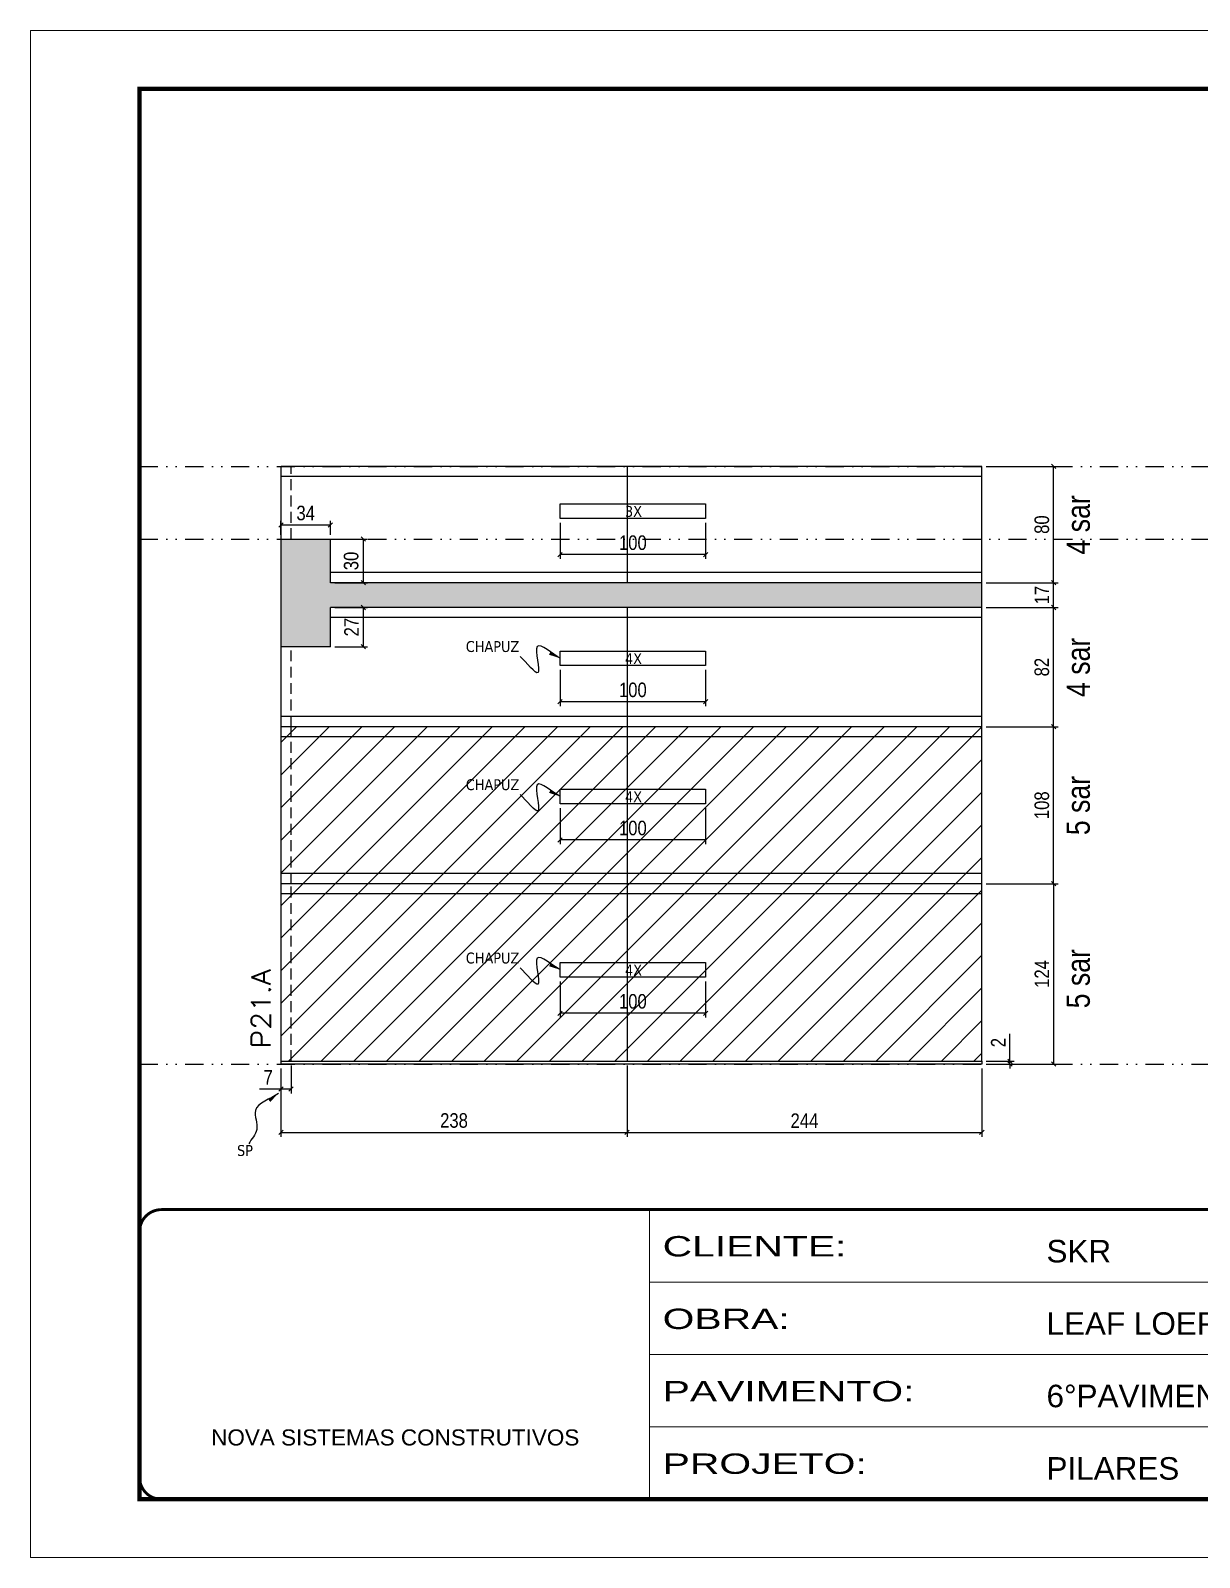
# Model space of a CAD drawing. Extents: x 14400 to 27878, y -21631 to 6985.
# Drawn here: x 17583 to 18387, y -4402 to -3352 of the extents above; entities that cross this region are included whole.
import ezdxf

# ---------------------------------------------------------------- set-up
doc = ezdxf.new("R2010")
doc.units = 0
for name, pattern in [('CONTINUO', [0]), ('DASHED', [0.75, 0.5, -0.25]), ('DIVIDE2', [0.625, 0.25, -0.125, 0, -0.125, 0, -0.125]), ('HIDDEN', [0.375, 0.25, -0.125])]:
    doc.linetypes.add(name, pattern=pattern)
for name, color, linetype in [('COTA', 241, 'Continuous'), ('NOMENCLATURA', 7, 'Continuous'), ('Nível', 160, 'Continuous'), ('Painéis', 200, 'Continuous'), ('SARR_2.2x10', 60, 'Continuous'), ('SARR_2.2x7', 40, 'Continuous'), ('Sarrafo de Pressão', 42, 'HIDDEN'), ('texto', 7, 'Continuous')]:
    doc.layers.add(name, color=color, linetype=linetype)
for name, color, linetype, lineweight in [('Folhas', 255, 'Continuous', 9), ('Hachura', 251, 'Continuous', 9), ('SARRAFO DE PRESSAO', 251, 'DASHED', 9), ('Texto Seção', 7, 'Continuous', 15)]:
    doc.layers.add(name, color=color, linetype=linetype, lineweight=lineweight)
doc.styles.add('ARIAL', font='arial.ttf')
doc.styles.add('ARIAL_NARROW', font='ARIALN.TTF', dxfattribs={"height": 0.2})
doc.styles.add('COTA TECNICA', font='techl___.ttf', dxfattribs={"height": 10})
doc.styles.add('COTA TECNICA-50', font='techl___.ttf', dxfattribs={"height": 10})
doc.styles.add('REGUA-120', font='ROMANS.shx', dxfattribs={"height": 15})
doc.styles.get("Standard").update_dxf_attribs({"font": 'arial.ttf'})
doc.styles.add('Tecnologia', font='')
doc.styles.get('Tecnologia').set_extended_font_data('Forgotten Futurist')
doc.dimstyles.new('COTA PAINEL-50', dxfattribs={"dimtxt": 10, "dimasz": 3, "dimexe": 3, "dimexo": 3, "dimgap": 3, "dimtad": 1, "dimdec": 1, "dimzin": 12, "dimdsep": 46, "dimtxsty": 'COTA TECNICA-50', "dimblk1": 'OBLIQUE', "dimblk2": 'OBLIQUE', "dimsah": 1, "dimcen": 0.9, "dimclrd": 4, "dimclre": 4, "dimclrt": 240, "dimadec": 1, "dimazin": 3, "dimtfac": 1, "dimtdec": 1, "dimtmove": 0, "dimatfit": 3, "dimfxl": 1, "dimtolj": 1, "dimtzin": 12, "dimarcsym": 0})
doc.dimstyles.new('PAINEL', dxfattribs={"dimtxt": 10, "dimasz": 3, "dimexe": 3, "dimexo": 3, "dimgap": 3, "dimtad": 1, "dimdec": 1, "dimzin": 12, "dimdsep": 46, "dimtxsty": 'COTA TECNICA', "dimblk1": 'OBLIQUE', "dimblk2": 'OBLIQUE', "dimsah": 1, "dimcen": 0.9, "dimclrd": 4, "dimclre": 4, "dimclrt": 240, "dimadec": 1, "dimazin": 3, "dimtfac": 1, "dimtdec": 1, "dimtmove": 0, "dimatfit": 3, "dimfxl": 1, "dimtolj": 1, "dimtzin": 12, "dimarcsym": 0})
doc.dimstyles.get("Standard").update_dxf_attribs({"dimtxt": 0.18, "dimasz": 0.18, "dimexe": 0.18, "dimexo": 0.0625, "dimgap": 0.09, "dimtad": 0, "dimtih": 1, "dimtoh": 1, "dimdec": 4, "dimzin": 0, "dimdsep": 46, "dimtxsty": 'Standard', "dimcen": 0.09, "dimadec": 0, "dimazin": 0, "dimtfac": 1, "dimtdec": 4, "dimtofl": 0, "dimtmove": 0, "dimatfit": 3, "dimfxl": 1, "dimtolj": 1, "dimtzin": 0, "dimarcsym": 0})

# ---------------------------------------------------------------- blocks, each defined once
blk = doc.blocks.new('9999999999')
at = {"color": 30, "linetype": 'CONTINUO'}
for p, q in [((98564.6, 34230.2), (98564.6, 34429.4)), ((98564.6, 34379.6), (99584, 34379.6)), ((98564.6, 34329.8), (99488, 34329.8)), ((98564.6, 34280), (99488, 34280))]:
    blk.add_line(p, q, dxfattribs=at)
at = {"color": 30, "linetype": 'CONTINUO', "const_width": 2}
blk.add_lwpolyline([(99584, 34230.2), (99584, 34414.4, 0.414214), (99569, 34429.4), (98229, 34429.4, 0.414214), (98214, 34414.4), (98214, 34245.2, 0.414214), (98229, 34230.2), (99584, 34230.2)], format="xyb", dxfattribs=at)
at = {"layer": 'Folhas'}
blk.add_lwpolyline([(98139, 34190.2), (99624, 34190.2), (99624, 35240.2), (98139, 35240.2)], close=True, dxfattribs=at)
at = {"layer": 'Folhas', "color": 30, "const_width": 3}
blk.add_lwpolyline([(98214, 34230.2), (99584, 34230.2), (99584, 35200.2), (98214, 35200.2)], close=True, dxfattribs=at)
at = {"color": 7, "linetype": 'Continuous', "ltscale": 5, "style": 'ARIAL'}
for s, height, p in [('SKR', 15.48, (98837.7, 34393.1)), ('LEAF LOEFGREN', 15.483, (98837.7, 34343.3)), ('6°PAVIMENTO', 15.483, (98837.7, 34293.5)), ('NOVA SISTEMAS CONSTRUTIVOS', 11.059, (98263.2, 34267.2)), ('PILARES', 15.48, (98837.7, 34243.7))]:
    blk.add_text(s, height=height, dxfattribs=at).set_placement(p)
at = {"layer": 'Folhas', "color": 7, "style": 'Tecnologia', "width": 1.5}
for s, p in [('CLIENTE:', (98573.7, 34397.2)), ('OBRA:', (98573.7, 34347.3)), ('PAVIMENTO:', (98573.7, 34297.5)), ('PROJETO:', (98573.7, 34247.7))]:
    blk.add_text(s, height=14, dxfattribs=at).set_placement(p)
blk = doc.blocks.new('_Oblique')
at = {"color": 0, "linetype": 'ByBlock', "lineweight": -2}
blk.add_line((-0.5, -0.5), (0.5, 0.5), dxfattribs=at)
blk = doc.blocks.new('*D3571')
at = {"layer": 'COTA', "color": 4, "lineweight": -2, "transparency": 16777216}
for p, q in [((17755.7, -4066.2), (17755.7, -4083.4)), ((17762.7, -4064.2), (17762.7, -4083.4)), ((17755.7, -4080.4), (17741, -4080.4)), ((17762.7, -4080.4), (17755.7, -4080.4))]:
    blk.add_line(p, q, dxfattribs=at)
at = {"layer": 'Defpoints', "color": 0, "transparency": 16777216}
for p in [(17755.7, -4063.2), (17762.7, -4061.2), (17755.7, -4080.4)]:
    blk.add_point(p, dxfattribs=at)
at = {"layer": 'COTA', "color": 4, "lineweight": -2, "transparency": 16777216, "xscale": 3, "yscale": 3, "zscale": 3, "rotation": 180}
blk.add_blockref('_Oblique', (17755.7, -4080.4), dxfattribs=at)
at = {"layer": 'COTA', "color": 4, "lineweight": -2, "transparency": 16777216, "xscale": 3, "yscale": 3, "zscale": 3}
blk.add_blockref('_Oblique', (17762.7, -4080.4), dxfattribs=at)
at = {"layer": 'COTA', "color": 240, "transparency": 16777216, "insert": (17746.9, -4072.3), "char_height": 10, "attachment_point": 5, "style": 'COTA TECNICA-50'}
blk.add_mtext('\\A1;7', dxfattribs=at)
blk = doc.blocks.new('*D3572')
at = {"layer": 'COTA', "color": 4, "lineweight": -2, "transparency": 16777216}
for p, q in [((18257, -4061.2), (18257, -4042.4)), ((18240.7, -4061.2), (18260, -4061.2)), ((18240.7, -4063.2), (18260, -4063.2)), ((18257, -4063.2), (18257, -4061.2)), ((18257, -4063.2), (18257, -4066.2))]:
    blk.add_line(p, q, dxfattribs=at)
at = {"layer": 'Defpoints', "color": 0, "transparency": 16777216}
for p in [(18237.7, -4061.2), (18237.7, -4063.2), (18257, -4063.2)]:
    blk.add_point(p, dxfattribs=at)
at = {"layer": 'COTA', "color": 4, "lineweight": -2, "transparency": 16777216, "xscale": 3, "yscale": 3, "zscale": 3}
for p, rotation in [((18257, -4061.2), 270), ((18257, -4063.2), 90)]:
    blk.add_blockref('_Oblique', p, dxfattribs=dict(at, rotation=rotation))
at = {"layer": 'COTA', "color": 240, "transparency": 16777216, "insert": (18249, -4048.4), "char_height": 10, "attachment_point": 5, "rotation": 90, "style": 'COTA TECNICA-50'}
blk.add_mtext('\\A1;2', dxfattribs=at)
blk = doc.blocks.new('*D3573')
at = {"layer": 'COTA', "color": 4, "linetype": 'ByBlock', "lineweight": -2, "transparency": 16777216}
for p, q in [((17947.7, -4006.3), (17947.7, -4031.2)), ((18047.7, -4006.3), (18047.7, -4031.2)), ((18047.7, -4028.2), (17947.7, -4028.2))]:
    blk.add_line(p, q, dxfattribs=at)
at = {"layer": 'Defpoints', "color": 0, "linetype": 'ByBlock', "transparency": 16777216}
for p in [(17947.7, -4003.3), (18047.7, -4003.3), (17947.7, -4028.2)]:
    blk.add_point(p, dxfattribs=at)
at = {"layer": 'COTA', "color": 4, "linetype": 'ByBlock', "lineweight": -2, "transparency": 16777216, "xscale": 3, "yscale": 3, "zscale": 3, "rotation": 180}
blk.add_blockref('_Oblique', (17947.7, -4028.2), dxfattribs=at)
at = {"layer": 'COTA', "color": 4, "linetype": 'ByBlock', "lineweight": -2, "transparency": 16777216, "xscale": 3, "yscale": 3, "zscale": 3}
blk.add_blockref('_Oblique', (18047.7, -4028.2), dxfattribs=at)
at = {"layer": 'COTA', "color": 240, "linetype": 'ByBlock', "transparency": 16777216, "insert": (17997.7, -4020.1), "char_height": 10, "attachment_point": 5, "style": 'COTA TECNICA'}
blk.add_mtext('\\A1;100', dxfattribs=at)
blk = doc.blocks.new('*D3574')
at = {"layer": 'COTA', "color": 4, "lineweight": -2, "transparency": 16777216}
for p, q in [((17755.7, -4066.2), (17755.7, -4113.2)), ((17993.7, -4064.2), (17993.7, -4113.2)), ((17755.7, -4110.2), (17993.7, -4110.2))]:
    blk.add_line(p, q, dxfattribs=at)
at = {"layer": 'Defpoints', "color": 0, "transparency": 16777216}
for p in [(17755.7, -4063.2), (17993.7, -4061.2), (17993.7, -4110.2)]:
    blk.add_point(p, dxfattribs=at)
at = {"layer": 'COTA', "color": 4, "lineweight": -2, "transparency": 16777216, "xscale": 3, "yscale": 3, "zscale": 3, "rotation": 180}
blk.add_blockref('_Oblique', (17755.7, -4110.2), dxfattribs=at)
at = {"layer": 'COTA', "color": 4, "lineweight": -2, "transparency": 16777216, "xscale": 3, "yscale": 3, "zscale": 3}
blk.add_blockref('_Oblique', (17993.7, -4110.2), dxfattribs=at)
at = {"layer": 'COTA', "color": 240, "transparency": 16777216, "insert": (17874.7, -4102), "char_height": 10, "attachment_point": 5, "style": 'COTA TECNICA'}
blk.add_mtext('\\A1;238', dxfattribs=at)
blk = doc.blocks.new('*D3575')
at = {"layer": 'COTA', "color": 4, "lineweight": -2, "transparency": 16777216}
for p, q in [((17993.7, -4064.2), (17993.7, -4113.2)), ((18237.7, -4066.2), (18237.7, -4113.2)), ((17993.7, -4110.2), (18237.7, -4110.2))]:
    blk.add_line(p, q, dxfattribs=at)
at = {"layer": 'Defpoints', "color": 0, "transparency": 16777216}
for p in [(17993.7, -4061.2), (18237.7, -4063.2), (18237.7, -4110.2)]:
    blk.add_point(p, dxfattribs=at)
at = {"layer": 'COTA', "color": 4, "lineweight": -2, "transparency": 16777216, "xscale": 3, "yscale": 3, "zscale": 3, "rotation": 180}
blk.add_blockref('_Oblique', (17993.7, -4110.2), dxfattribs=at)
at = {"layer": 'COTA', "color": 4, "lineweight": -2, "transparency": 16777216, "xscale": 3, "yscale": 3, "zscale": 3}
blk.add_blockref('_Oblique', (18237.7, -4110.2), dxfattribs=at)
at = {"layer": 'COTA', "color": 240, "transparency": 16777216, "insert": (18115.7, -4102.1), "char_height": 10, "attachment_point": 5, "style": 'COTA TECNICA'}
blk.add_mtext('\\A1;244', dxfattribs=at)
blk = doc.blocks.new('*D3579')
at = {"layer": 'COTA', "color": 4, "lineweight": -2, "transparency": 16777216}
for p, q in [((18240.7, -3939.2), (18290.1, -3939.2)), ((18287.1, -3939.2), (18287.1, -4063.2)), ((18240.7, -4063.2), (18290.1, -4063.2))]:
    blk.add_line(p, q, dxfattribs=at)
at = {"layer": 'Defpoints', "color": 0, "transparency": 16777216}
for p in [(18237.7, -3939.2), (18237.7, -4063.2), (18287.1, -4063.2)]:
    blk.add_point(p, dxfattribs=at)
at = {"layer": 'COTA', "color": 4, "lineweight": -2, "transparency": 16777216, "xscale": 3, "yscale": 3, "zscale": 3}
for p, rotation in [((18287.1, -3939.2), 90), ((18287.1, -4063.2), 270)]:
    blk.add_blockref('_Oblique', p, dxfattribs=dict(at, rotation=rotation))
at = {"layer": 'COTA', "color": 240, "transparency": 16777216, "insert": (18279, -4001.2), "char_height": 10, "attachment_point": 5, "rotation": 90, "style": 'COTA TECNICA'}
blk.add_mtext('\\A1;124', dxfattribs=at)
blk = doc.blocks.new('*D3582')
at = {"layer": 'COTA', "color": 4, "lineweight": -2, "transparency": 16777216}
for p, q in [((18240.7, -3831.2), (18290.1, -3831.2)), ((18287.1, -3939.2), (18287.1, -3831.2)), ((18240.7, -3939.2), (18290.1, -3939.2))]:
    blk.add_line(p, q, dxfattribs=at)
at = {"layer": 'Defpoints', "color": 0, "transparency": 16777216}
for p in [(18237.7, -3831.2), (18287.1, -3831.2), (18237.7, -3939.2)]:
    blk.add_point(p, dxfattribs=at)
at = {"layer": 'COTA', "color": 4, "lineweight": -2, "transparency": 16777216, "xscale": 3, "yscale": 3, "zscale": 3}
for p, rotation in [((18287.1, -3831.2), 90), ((18287.1, -3939.2), 270)]:
    blk.add_blockref('_Oblique', p, dxfattribs=dict(at, rotation=rotation))
at = {"layer": 'COTA', "color": 240, "transparency": 16777216, "insert": (18279, -3885.2), "char_height": 10, "attachment_point": 5, "rotation": 90, "style": 'COTA TECNICA'}
blk.add_mtext('\\A1;108', dxfattribs=at)
blk = doc.blocks.new('*D3590')
at = {"layer": 'COTA', "color": 4, "lineweight": -2, "transparency": 16777216}
for p, q in [((18240.7, -3749.2), (18290.1, -3749.2)), ((18287.1, -3831.2), (18287.1, -3749.2)), ((18240.7, -3831.2), (18290.1, -3831.2))]:
    blk.add_line(p, q, dxfattribs=at)
at = {"layer": 'Defpoints', "color": 0, "transparency": 16777216}
for p in [(18237.7, -3749.2), (18287.1, -3749.2), (18237.7, -3831.2)]:
    blk.add_point(p, dxfattribs=at)
at = {"layer": 'COTA', "color": 4, "lineweight": -2, "transparency": 16777216, "xscale": 3, "yscale": 3, "zscale": 3}
for p, rotation in [((18287.1, -3749.2), 90), ((18287.1, -3831.2), 270)]:
    blk.add_blockref('_Oblique', p, dxfattribs=dict(at, rotation=rotation))
at = {"layer": 'COTA', "color": 240, "transparency": 16777216, "insert": (18279, -3790.2), "char_height": 10, "attachment_point": 5, "rotation": 90, "style": 'COTA TECNICA'}
blk.add_mtext('\\A1;82', dxfattribs=at)
blk = doc.blocks.new('*D3591')
at = {"layer": 'COTA', "color": 4, "lineweight": -2, "transparency": 16777216}
for p, q in [((18240.7, -3732.2), (18290.1, -3732.2)), ((18287.1, -3749.2), (18287.1, -3732.2)), ((18240.7, -3749.2), (18290.1, -3749.2))]:
    blk.add_line(p, q, dxfattribs=at)
at = {"layer": 'Defpoints', "color": 0, "transparency": 16777216}
for p in [(18237.7, -3732.2), (18287.1, -3732.2), (18237.7, -3749.2)]:
    blk.add_point(p, dxfattribs=at)
at = {"layer": 'COTA', "color": 4, "lineweight": -2, "transparency": 16777216, "xscale": 3, "yscale": 3, "zscale": 3}
for p, rotation in [((18287.1, -3732.2), 90), ((18287.1, -3749.2), 270)]:
    blk.add_blockref('_Oblique', p, dxfattribs=dict(at, rotation=rotation))
at = {"layer": 'COTA', "color": 240, "transparency": 16777216, "insert": (18279, -3740.7), "char_height": 10, "attachment_point": 5, "rotation": 90, "style": 'COTA TECNICA'}
blk.add_mtext('\\A1;17', dxfattribs=at)
blk = doc.blocks.new('*D3592')
at = {"layer": 'COTA', "color": 4, "lineweight": -2, "transparency": 16777216}
for p, q in [((18240.7, -3652.2), (18290.1, -3652.2)), ((18287.1, -3732.2), (18287.1, -3652.2)), ((18240.7, -3732.2), (18290.1, -3732.2))]:
    blk.add_line(p, q, dxfattribs=at)
at = {"layer": 'Defpoints', "color": 0, "transparency": 16777216}
for p in [(18237.7, -3652.2), (18287.1, -3652.2), (18237.7, -3732.2)]:
    blk.add_point(p, dxfattribs=at)
at = {"layer": 'COTA', "color": 4, "lineweight": -2, "transparency": 16777216, "xscale": 3, "yscale": 3, "zscale": 3}
for p, rotation in [((18287.1, -3652.2), 90), ((18287.1, -3732.2), 270)]:
    blk.add_blockref('_Oblique', p, dxfattribs=dict(at, rotation=rotation))
at = {"layer": 'COTA', "color": 240, "transparency": 16777216, "insert": (18279, -3692.2), "char_height": 10, "attachment_point": 5, "rotation": 90, "style": 'COTA TECNICA'}
blk.add_mtext('\\A1;80', dxfattribs=at)
blk = doc.blocks.new('*D3593')
at = {"layer": 'COTA', "color": 4, "linetype": 'ByBlock', "lineweight": -2, "transparency": 16777216}
for p, q in [((17947.7, -3887.1), (17947.7, -3912)), ((18047.7, -3887.1), (18047.7, -3912)), ((18047.7, -3909), (17947.7, -3909))]:
    blk.add_line(p, q, dxfattribs=at)
at = {"layer": 'Defpoints', "color": 0, "linetype": 'ByBlock', "transparency": 16777216}
for p in [(17947.7, -3884.1), (18047.7, -3884.1), (17947.7, -3909)]:
    blk.add_point(p, dxfattribs=at)
at = {"layer": 'COTA', "color": 4, "linetype": 'ByBlock', "lineweight": -2, "transparency": 16777216, "xscale": 3, "yscale": 3, "zscale": 3, "rotation": 180}
blk.add_blockref('_Oblique', (17947.7, -3909), dxfattribs=at)
at = {"layer": 'COTA', "color": 4, "linetype": 'ByBlock', "lineweight": -2, "transparency": 16777216, "xscale": 3, "yscale": 3, "zscale": 3}
blk.add_blockref('_Oblique', (18047.7, -3909), dxfattribs=at)
at = {"layer": 'COTA', "color": 240, "linetype": 'ByBlock', "transparency": 16777216, "insert": (17997.7, -3900.9), "char_height": 10, "attachment_point": 5, "style": 'COTA TECNICA'}
blk.add_mtext('\\A1;100', dxfattribs=at)
blk = doc.blocks.new('*D3594')
at = {"layer": 'COTA', "color": 4, "linetype": 'ByBlock', "lineweight": -2, "transparency": 16777216}
for p, q in [((17947.7, -3792.1), (17947.7, -3817)), ((18047.7, -3792.1), (18047.7, -3817)), ((18047.7, -3814), (17947.7, -3814))]:
    blk.add_line(p, q, dxfattribs=at)
at = {"layer": 'Defpoints', "color": 0, "linetype": 'ByBlock', "transparency": 16777216}
for p in [(17947.7, -3789.1), (18047.7, -3789.1), (17947.7, -3814)]:
    blk.add_point(p, dxfattribs=at)
at = {"layer": 'COTA', "color": 4, "linetype": 'ByBlock', "lineweight": -2, "transparency": 16777216, "xscale": 3, "yscale": 3, "zscale": 3, "rotation": 180}
blk.add_blockref('_Oblique', (17947.7, -3814), dxfattribs=at)
at = {"layer": 'COTA', "color": 4, "linetype": 'ByBlock', "lineweight": -2, "transparency": 16777216, "xscale": 3, "yscale": 3, "zscale": 3}
blk.add_blockref('_Oblique', (18047.7, -3814), dxfattribs=at)
at = {"layer": 'COTA', "color": 240, "linetype": 'ByBlock', "transparency": 16777216, "insert": (17997.7, -3805.9), "char_height": 10, "attachment_point": 5, "style": 'COTA TECNICA'}
blk.add_mtext('\\A1;100', dxfattribs=at)
blk = doc.blocks.new('*D3600')
at = {"layer": 'COTA', "color": 4, "linetype": 'ByBlock', "lineweight": -2, "transparency": 16777216}
for p, q in [((17947.7, -3690.9), (17947.7, -3715.8)), ((18047.7, -3690.9), (18047.7, -3715.8)), ((18047.7, -3712.8), (17947.7, -3712.8))]:
    blk.add_line(p, q, dxfattribs=at)
at = {"layer": 'Defpoints', "color": 0, "linetype": 'ByBlock', "transparency": 16777216}
for p in [(17947.7, -3687.9), (18047.7, -3687.9), (17947.7, -3712.8)]:
    blk.add_point(p, dxfattribs=at)
at = {"layer": 'COTA', "color": 4, "linetype": 'ByBlock', "lineweight": -2, "transparency": 16777216, "xscale": 3, "yscale": 3, "zscale": 3, "rotation": 180}
blk.add_blockref('_Oblique', (17947.7, -3712.8), dxfattribs=at)
at = {"layer": 'COTA', "color": 4, "linetype": 'ByBlock', "lineweight": -2, "transparency": 16777216, "xscale": 3, "yscale": 3, "zscale": 3}
blk.add_blockref('_Oblique', (18047.7, -3712.8), dxfattribs=at)
at = {"layer": 'COTA', "color": 240, "linetype": 'ByBlock', "transparency": 16777216, "insert": (17997.7, -3704.7), "char_height": 10, "attachment_point": 5, "style": 'COTA TECNICA'}
blk.add_mtext('\\A1;100', dxfattribs=at)
blk = doc.blocks.new('*D3601')
at = {"layer": 'COTA', "color": 4, "lineweight": -2, "transparency": 16777216}
for p, q in [((17755.7, -3699.2), (17755.7, -3689.5)), ((17789.7, -3692.5), (17755.7, -3692.5)), ((17789.7, -3699.2), (17789.7, -3689.5))]:
    blk.add_line(p, q, dxfattribs=at)
at = {"layer": 'Defpoints', "color": 0, "transparency": 16777216}
for p in [(17755.7, -3692.5), (17755.7, -3702.2), (17789.7, -3702.2)]:
    blk.add_point(p, dxfattribs=at)
at = {"layer": 'COTA', "color": 4, "lineweight": -2, "transparency": 16777216, "xscale": 3, "yscale": 3, "zscale": 3, "rotation": 180}
blk.add_blockref('_Oblique', (17755.7, -3692.5), dxfattribs=at)
at = {"layer": 'COTA', "color": 4, "lineweight": -2, "transparency": 16777216, "xscale": 3, "yscale": 3, "zscale": 3}
blk.add_blockref('_Oblique', (17789.7, -3692.5), dxfattribs=at)
at = {"layer": 'COTA', "color": 240, "transparency": 16777216, "insert": (17772.7, -3684.3), "char_height": 10, "attachment_point": 5, "style": 'COTA TECNICA'}
blk.add_mtext('\\A1;34', dxfattribs=at)
blk = doc.blocks.new('*D3602')
at = {"layer": 'COTA', "color": 4, "lineweight": -2, "transparency": 16777216}
for p, q in [((17792.7, -3749.2), (17815.3, -3749.2)), ((17812.3, -3749.2), (17812.3, -3776.2)), ((17792.7, -3776.2), (17815.3, -3776.2))]:
    blk.add_line(p, q, dxfattribs=at)
at = {"layer": 'Defpoints', "color": 0, "transparency": 16777216}
for p in [(17789.7, -3749.2), (17789.7, -3776.2), (17812.3, -3776.2)]:
    blk.add_point(p, dxfattribs=at)
at = {"layer": 'COTA', "color": 4, "lineweight": -2, "transparency": 16777216, "xscale": 3, "yscale": 3, "zscale": 3}
for p, rotation in [((17812.3, -3749.2), 90), ((17812.3, -3776.2), 270)]:
    blk.add_blockref('_Oblique', p, dxfattribs=dict(at, rotation=rotation))
at = {"layer": 'COTA', "color": 240, "transparency": 16777216, "insert": (17804.2, -3762.7), "char_height": 10, "attachment_point": 5, "rotation": 90, "style": 'COTA TECNICA'}
blk.add_mtext('\\A1;27', dxfattribs=at)
blk = doc.blocks.new('*D3603')
at = {"layer": 'COTA', "color": 4, "lineweight": -2, "transparency": 16777216}
for p, q in [((17792.7, -3702.2), (17815.3, -3702.2)), ((17812.3, -3702.2), (17812.3, -3732.2)), ((17792.7, -3732.2), (17815.3, -3732.2))]:
    blk.add_line(p, q, dxfattribs=at)
at = {"layer": 'Defpoints', "color": 0, "transparency": 16777216}
for p in [(17789.7, -3702.2), (17789.7, -3732.2), (17812.3, -3732.2)]:
    blk.add_point(p, dxfattribs=at)
at = {"layer": 'COTA', "color": 4, "lineweight": -2, "transparency": 16777216, "xscale": 3, "yscale": 3, "zscale": 3}
for p, rotation in [((17812.3, -3702.2), 90), ((17812.3, -3732.2), 270)]:
    blk.add_blockref('_Oblique', p, dxfattribs=dict(at, rotation=rotation))
at = {"layer": 'COTA', "color": 240, "transparency": 16777216, "insert": (17804, -3717.2), "char_height": 10, "attachment_point": 5, "rotation": 90, "style": 'COTA TECNICA'}
blk.add_mtext('\\A1;30', dxfattribs=at)

msp = doc.modelspace()

# ---------------------------------------------------------------- hatches: boundary and pattern name
at = {"layer": 'COTA'}
h = msp.add_hatch(dxfattribs=at)
h.set_pattern_fill('AR-CONC', color=256, scale=0.03)
h.paths.add_polyline_path([(17789.75, -3702.17), (17755.75, -3702.17), (17755.75, -3776.17), (17789.75, -3776.17), (17789.75, -3749.17), (18237.75, -3749.17), (18237.75, -3732.17), (17789.75, -3732.17)])
at = {"layer": 'Hachura'}
h = msp.add_hatch(dxfattribs=at)
h.set_pattern_fill('ANSI31', color=256, scale=5)
h.paths.add_polyline_path([(17993.75, -3831.17), (17755.75, -3831.17), (17755.75, -3939.17), (17993.75, -3939.17)])
h.paths.add_polyline_path([(18237.75, -3831.17), (17993.75, -3831.17), (17993.75, -3939.17), (18237.75, -3939.17)])
h.paths.add_polyline_path([(18237.75, -3939.17), (17993.75, -3939.17), (17993.75, -4061.17), (18237.75, -4061.17)])
h.paths.add_polyline_path([(17993.75, -3939.17), (17755.75, -3939.17), (17755.75, -4061.17), (17993.75, -4061.17)])

# ---------------------------------------------------------------- linework, layer by layer
at = {"layer": 'COTA'}
for p, q in [((17755.75, -3776.17), (17755.75, -3702.17)), ((18237.75, -3749.17), (18237.75, -3732.17))]:
    msp.add_line(p, q, dxfattribs=at)
at = {"layer": 'Nível', "color": 4, "linetype": 'DIVIDE2', "ltscale": 50}
for p, q in [((17658.47, -3652.17), (19028.47, -3652.17)), ((17658.47, -3702.17), (19028.47, -3702.17)), ((17658.47, -4063.17), (19028.47, -4063.17))]:
    msp.add_line(p, q, dxfattribs=at)
at = {"layer": 'Painéis'}
for p, q in [((18237.75, -3652.17), (17755.75, -3652.17)), ((17755.75, -3702.17), (17755.75, -3652.17)), ((17993.75, -3652.17), (17993.75, -3732.17)), ((18237.75, -3748.22), (18237.75, -3652.17)), ((17755.75, -3702.17), (17789.75, -3702.17)), ((17789.75, -3732.17), (17789.75, -3702.17)), ((18237.75, -3732.17), (17789.75, -3732.17)), ((18237.75, -3749.17), (17789.75, -3749.17)), ((17789.75, -3776.17), (17789.75, -3749.17)), ((17993.75, -3749.17), (17993.75, -4061.17)), ((18237.75, -4061.17), (18237.75, -3749.17)), ((17755.75, -4061.17), (17755.75, -3776.17)), ((17789.75, -3776.17), (17755.75, -3776.17)), ((18237.75, -3831.17), (17755.75, -3831.17)), ((18237.75, -3939.17), (17755.75, -3939.17))]:
    msp.add_line(p, q, dxfattribs=at)
msp.add_lwpolyline([(17755.75, -4061.17), (18237.75, -4061.17), (18237.75, -4063.17), (17755.75, -4063.17)], close=True, dxfattribs=at)
at = {"layer": 'SARR_2.2x10'}
for points in [[(17947.75, -3677.92), (18047.75, -3677.92), (18047.75, -3687.92), (17947.75, -3687.92)], [(17947.75, -3779.12), (18047.75, -3779.12), (18047.75, -3789.12), (17947.75, -3789.12)], [(17947.75, -3874.12), (18047.75, -3874.12), (18047.75, -3884.12), (17947.75, -3884.12)], [(17947.75, -3993.32), (18047.75, -3993.32), (18047.75, -4003.32), (17947.75, -4003.32)]]:
    msp.add_lwpolyline(points, close=True, dxfattribs=at)
at = {"layer": 'SARR_2.2x7'}
for p, q in [((17993.75, -3659.17), (17755.75, -3659.17)), ((18237.75, -3659.17), (17993.75, -3659.17)), ((17993.75, -3725.17), (17789.75, -3725.17)), ((18237.75, -3725.17), (17993.75, -3725.17)), ((17993.75, -3756.17), (17789.75, -3756.17)), ((18237.75, -3756.17), (17993.75, -3756.17)), ((17993.75, -3824.17), (17755.75, -3824.17)), ((18237.75, -3824.17), (17993.75, -3824.17)), ((17993.75, -3838.17), (17755.75, -3838.17)), ((18237.75, -3838.17), (17993.75, -3838.17)), ((17993.75, -3932.17), (17755.75, -3932.17)), ((18237.75, -3932.17), (17993.75, -3932.17)), ((17993.75, -3946.17), (17755.75, -3946.17)), ((18237.75, -3946.17), (17993.75, -3946.17))]:
    msp.add_line(p, q, dxfattribs=at)
at = {"layer": 'Sarrafo de Pressão', "ltscale": 30}
for p, q in [((17762.75, -3702.17), (17762.75, -3652.17)), ((17762.75, -3831.17), (17762.75, -3776.17)), ((17762.75, -3939.17), (17762.75, -3831.17)), ((17762.75, -4061.17), (17762.75, -3939.17))]:
    msp.add_line(p, q, dxfattribs=at)

# ---------------------------------------------------------------- block references
at = {"layer": 'SARRAFO DE PRESSAO', "color": 6, "linetype": 'ByBlock'}
msp.add_blockref('9999999999', (-80555.51, -38592.65), dxfattribs=at)

# ---------------------------------------------------------------- texts
at = {"layer": 'NOMENCLATURA', "style": 'ARIAL_NARROW'}
for s, p in [('4 sar', (18311.99, -3712.75)), ('4 sar', (18311.99, -3810.75)), ('5 sar', (18311.99, -3905.75)), ('5 sar', (18311.99, -4024.84))]:
    msp.add_text(s, height=16, rotation=90, dxfattribs=at).set_placement(p)
at = {"layer": 'texto', "color": 0, "char_height": 7.5, "attachment_point": 5}
for s, insert in [('{\\fTahoma|b0|i0|c0|p34;\\C4;3X}', (17998.14, -3683.21)), ('{\\fTahoma|b0|i0|c0|p34;\\C4;CHAPUZ}', (17901.2, -3776.1)), ('{\\fTahoma|b0|i0|c0|p34;\\C4;4X}', (17998.14, -3784.41)), ('{\\fTahoma|b0|i0|c0|p34;\\C4;CHAPUZ}', (17901.2, -3871.1)), ('{\\fTahoma|b0|i0|c0|p34;\\C4;4X}', (17998.14, -3879.41)), ('{\\fTahoma|b0|i0|c0|p34;\\C4;CHAPUZ}', (17901.2, -3990.31)), ('{\\fTahoma|b0|i0|c0|p34;\\C4;4X}', (17998.14, -3998.62)), ('{\\fTahoma|b0|i0|c0|p34;\\C4;SP}', (17730.97, -4122.66))]:
    msp.add_mtext(s, dxfattribs=dict(at, insert=insert))
at = {"layer": 'Texto Seção', "style": 'REGUA-120', "width": 1.1}
msp.add_text('P21.A', height=13, rotation=90, dxfattribs=at).set_placement((17748.5, -4052.4))

# ---------------------------------------------------------------- dimensions: what is measured, and where the dimension line sits
at = {"layer": 'COTA'}
for base, p1, p2, angle, dimstyle, picture, middle in [((18287.12, -3652.17), (18237.75, -3732.17), (18237.75, -3652.17), 90, 'PAINEL', '*D3592', (18278.99, -3692.17)), ((17812.27, -3732.17), (17789.75, -3702.17), (17789.75, -3732.17), 90, 'PAINEL', '*D3603', (17804.05, -3717.17)), ((18287.12, -3732.17), (18237.75, -3749.17), (18237.75, -3732.17), 90, 'PAINEL', '*D3591', (18279.04, -3740.67)), ((17812.27, -3776.17), (17789.75, -3749.17), (17789.75, -3776.17), 90, 'PAINEL', '*D3602', (17804.19, -3762.67)), ((18287.12, -3749.17), (18237.75, -3831.17), (18237.75, -3749.17), 90, 'PAINEL', '*D3590', (18279.02, -3790.17)), ((18287.12, -3831.17), (18237.75, -3939.17), (18237.75, -3831.17), 90, 'PAINEL', '*D3582', (18278.99, -3885.17)), ((18287.12, -4063.17), (18237.75, -3939.17), (18237.75, -4063.17), 90, 'PAINEL', '*D3579', (18279.04, -4001.17)), ((17755.75, -4080.41), (17762.75, -4061.17), (17755.75, -4063.17), 180, 'COTA PAINEL-50', '*D3571', (17746.88, -4072.33))]:
    dim = msp.add_linear_dim(base=base, p1=p1, p2=p2, angle=angle, dimstyle=dimstyle, dxfattribs=at)
    dim.commit()
    dim.dimension.update_dxf_attribs({"geometry": picture, "text_midpoint": middle})
for base, p1, p2, picture, middle in [((17755.75, -3692.53), (17789.75, -3702.17), (17755.75, -3702.17), '*D3601', (17772.75, -3684.31)), ((17993.75, -4110.2), (17755.75, -4063.17), (17993.75, -4061.17), '*D3574', (17874.75, -4101.95))]:
    dim = msp.add_linear_dim(base=base, p1=p1, p2=p2, dimstyle='PAINEL', dxfattribs=at)
    dim.commit()
    dim.dimension.update_dxf_attribs({"geometry": picture, "text_midpoint": middle})
at = {"layer": 'COTA', "linetype": 'ByBlock'}
for base, p1, p2, picture, middle in [((17947.75, -3712.84), (18047.75, -3687.92), (17947.75, -3687.92), '*D3600', (17997.75, -3704.74)), ((17947.75, -3814.05), (18047.75, -3789.12), (17947.75, -3789.12), '*D3594', (17997.75, -3805.94)), ((17947.75, -3909.05), (18047.75, -3884.12), (17947.75, -3884.12), '*D3593', (17997.75, -3900.94)), ((17947.75, -4028.25), (18047.75, -4003.32), (17947.75, -4003.32), '*D3573', (17997.75, -4020.15))]:
    dim = msp.add_linear_dim(base=base, p1=p1, p2=p2, dimstyle='PAINEL', dxfattribs=at)
    dim.commit()
    dim.dimension.update_dxf_attribs({"geometry": picture, "text_midpoint": middle})
at = {"layer": 'COTA'}
dim = msp.add_linear_dim(base=(18257.01, -4063.17), p1=(18237.75, -4061.17), p2=(18237.75, -4063.17), angle=90, dimstyle='COTA PAINEL-50', dxfattribs=at)
dim.commit()
dim.dimension.update_dxf_attribs({"geometry": '*D3572', "text_midpoint": (18257.01, -4048.42), "dimtype": 160})
dim = msp.add_linear_dim(base=(18237.75, -4110.2), p1=(17993.75, -4061.17), p2=(18237.75, -4063.17), dimstyle='PAINEL', override={"dimtmove": 1}, dxfattribs=at)
dim.commit()
dim.dimension.update_dxf_attribs({"geometry": '*D3575', "text_midpoint": (18115.75, -4102.12)})

# ---------------------------------------------------------------- leaders
at = {"layer": 'COTA', "path_type": 1}
for points in [[(17947.75, -3784.12), (17931.96, -3776.1), (17932.55, -3793.97), (17920.12, -3782.83)], [(17947.75, -3879.12), (17931.96, -3871.1), (17932.55, -3888.97), (17920.12, -3877.83)], [(17947.75, -3998.32), (17931.96, -3990.31), (17932.55, -4008.18), (17920.12, -3997.04)], [(17753.92, -4083.35), (17738.13, -4095.18), (17739.06, -4108.19), (17733.51, -4117.97)]]:
    msp.add_leader(points, dimstyle='Standard', override={"dimasz": 8}, dxfattribs=at)

doc.saveas('drawing.dxf')
